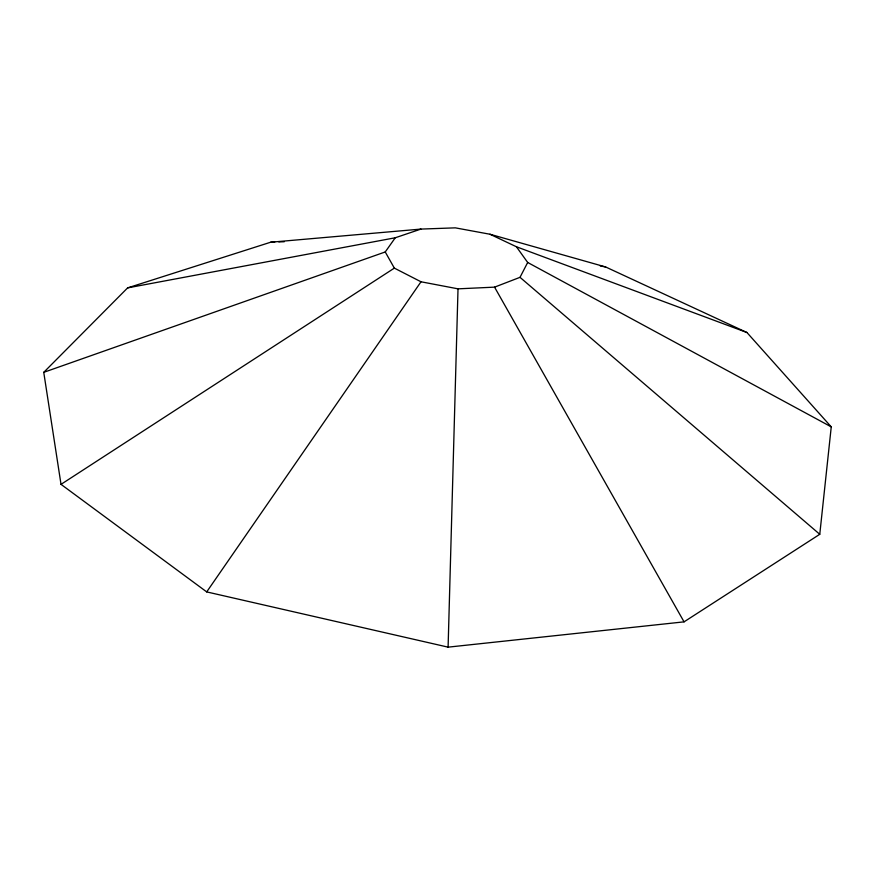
<?xml version="1.0" encoding="UTF-8"?>
<svg xmlns="http://www.w3.org/2000/svg" width="875" height="875" viewBox="0 0 875 875"><rect width="100%" height="100%" fill="white"/><g stroke="black" fill="none" stroke-linecap="round" stroke-linejoin="round"><path stroke-width="1.31" d="M448.098 647.15L458.019 288.837L421.006 281.783L394.352 268.122L385.241 251.956L395.27 237.77L420.93 229.086L455.317 227.85L489.967 234.237L605.631 266.963L746.944 332.522L831.25 426.869L819.766 534.297L684.053 621.852L448.098 647.15L206.708 591.905L61.02 484.356L43.75 372.334L127.63 287.886L270.627 242.233L420.93 229.086M458.019 288.837L494.561 287.142L520.013 277.331L527.68 262.467L516.414 246.761L489.967 234.237M206.708 591.905L421.006 281.783M61.02 484.356L394.352 268.122M43.75 372.334L385.241 251.956M127.63 287.886L395.27 237.77M270.627 242.233L274.728 242.08M278.819 241.927L284.277 241.73M600.283 265.967L605.631 266.963M516.414 246.761L746.944 332.522M527.68 262.467L831.25 426.869M520.013 277.331L819.766 534.297M494.561 287.142L684.053 621.852"/></g></svg>
